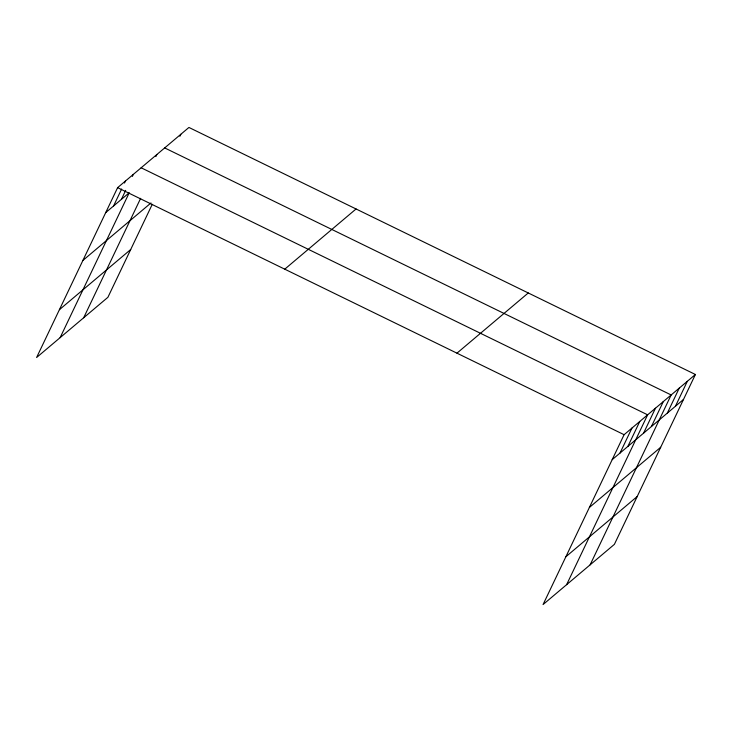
<?xml version="1.0" encoding="UTF-8"?>
<svg xmlns="http://www.w3.org/2000/svg" width="732" height="732" viewBox="0 0 732 732"><rect width="100%" height="100%" fill="white"/><g stroke="black" fill="none" stroke-linecap="round" stroke-linejoin="round"><path stroke-width="1.1" d="M695.4 374.491L624.094 434.698L543.071 604.55L614.386 544.352L695.4 374.491L188.929 127.45L117.614 187.648L36.6 357.509L107.906 297.302L152.256 204.329M113.552 205.994L121.649 189.021M124.513 183.027L125.465 181.033M121.402 199.369L125.684 190.384M132.355 176.403L133.306 174.408M60.134 337.644L129.244 192.745L105.71 212.609M155.889 156.538L156.84 154.544M83.668 317.77L140.645 198.317M179.889 136.271L180.841 134.267M620.031 453.035L631.936 428.074M627.873 446.41L639.777 421.449M566.605 584.685L647.628 414.824L141.148 167.784M643.565 433.17L655.469 408.209M651.407 426.546L663.311 401.584M590.138 564.82L671.153 394.96L164.682 147.919M667.328 413.095L679.241 388.134M675.416 406.278L687.321 381.317M82.908 260.427L150.984 202.956M59.411 309.691L130.717 249.493M284.757 269.175L356.063 208.968M456.951 353.172L528.266 292.965M612.19 459.659L683.496 399.452M589.379 507.468L660.685 447.27M565.882 556.741L637.188 496.534M117.614 187.648L624.094 434.698"/></g></svg>
